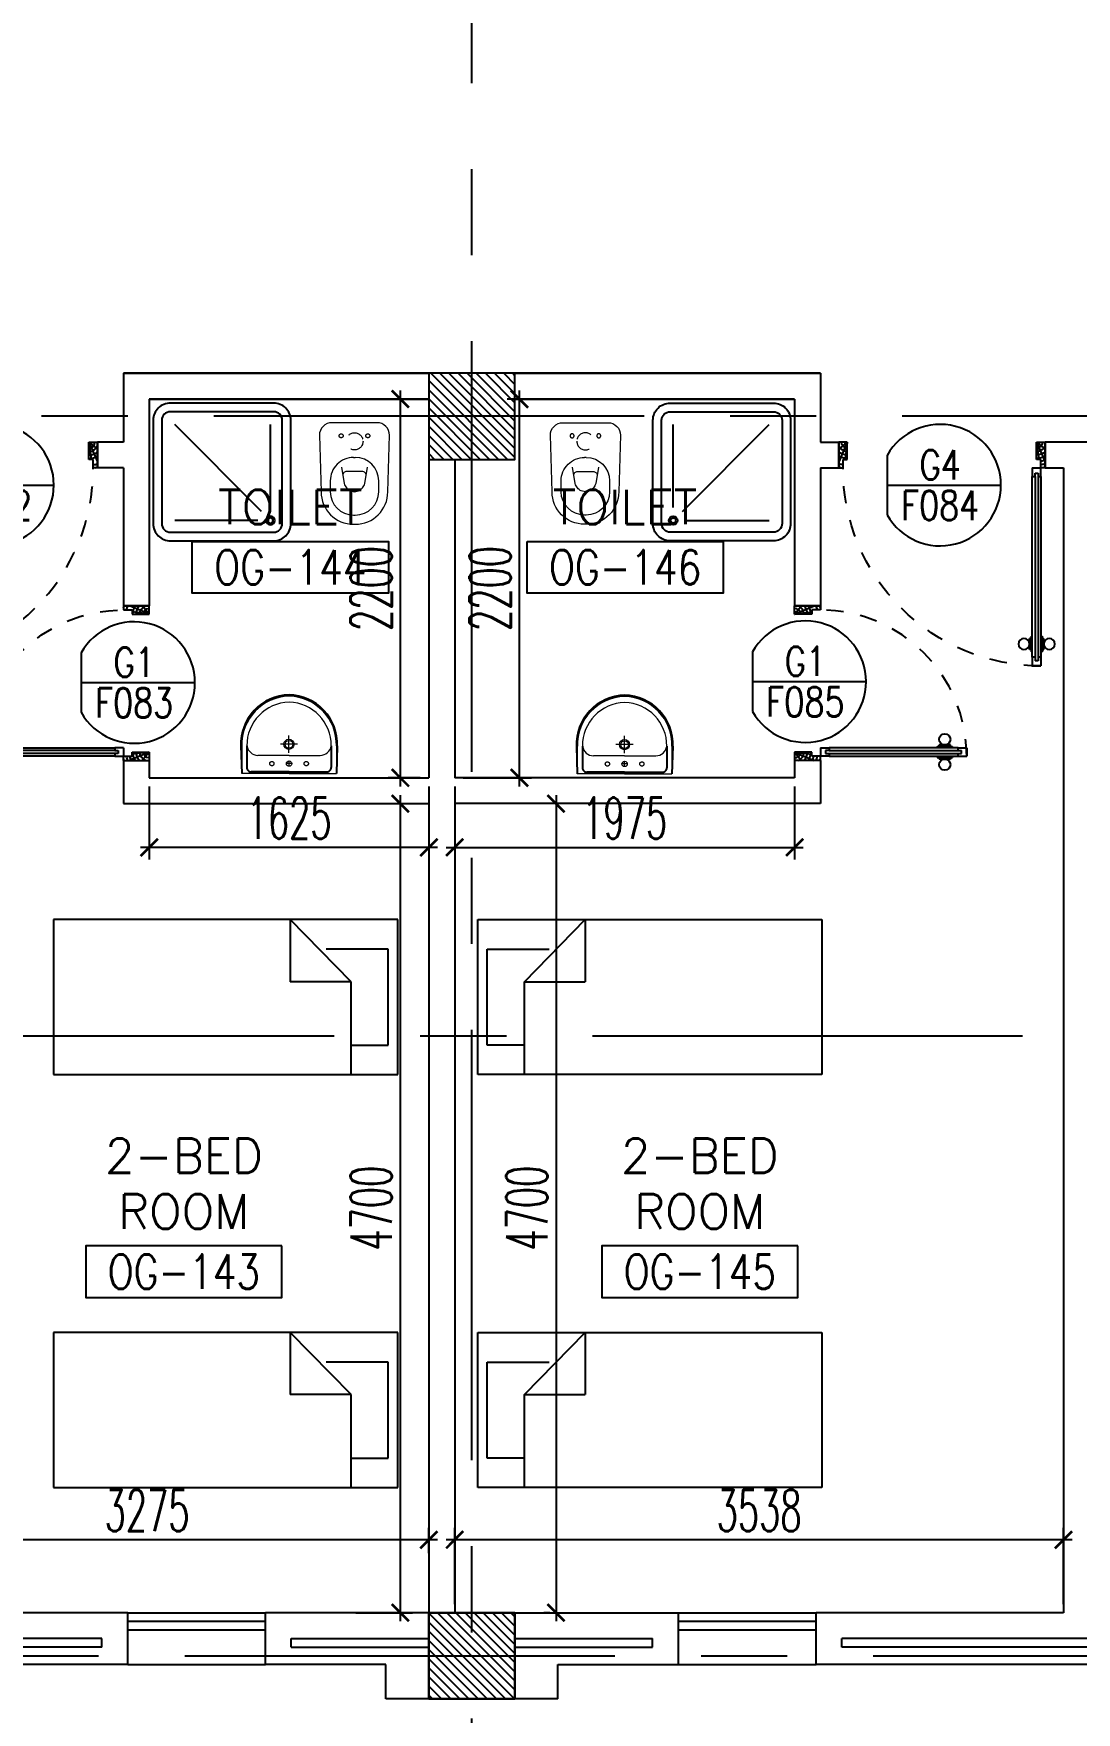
# Model space of a CAD drawing. Extents: x 276011.4 to 276105.3, y 57291.9 to 57371.4.
# Drawn here: x 276085.07 to 276091.13, y 57298.43 to 57308.19 of the extents above; entities that cross this region are included whole.
import ezdxf
from ezdxf.enums import TextEntityAlignment as Align

# ---------------------------------------------------------------- set-up
doc = ezdxf.new("R2010")
doc.units = 0
doc.header["$MEASUREMENT"] = 0
doc.header["$PDMODE"] = 34
for name, pattern in [('CENTERX2', [4, 2.5, -0.5, 0.5, -0.5]), ('DASHED', [0.75, 0.5, -0.25]), ('HIDDEN', [0.375, 0.25, -0.125]), ('HIDDEN2', [0.1875, 0.125, -0.0625])]:
    doc.linetypes.add(name, pattern=pattern)
doc.layers.get('0').update_dxf_attribs({"linetype": 'CONTINUOUS'})
doc.layers.get('DEFPOINTS').update_dxf_attribs({"linetype": 'CONTINUOUS'})
for name, color, linetype in [('AX-DIM', 4, 'CONTINUOUS'), ('AXES', 11, 'CENTERX2'), ('COL', 5, 'CONTINUOUS'), ('DIM', 4, 'CONTINUOUS'), ('DOOR', 7, 'CONTINUOUS'), ('DOOR-CR', 2, 'CONTINUOUS'), ('DOOR-NO', 3, 'CONTINUOUS'), ('FIX', 3, 'CONTINUOUS'), ('FUR', 4, 'CONTINUOUS'), ('HAT', 8, 'CONTINUOUS'), ('INSUL', 4, 'CONTINUOUS'), ('RM-BOX', 4, 'CONTINUOUS'), ('RM-NAME', 2, 'CONTINUOUS'), ('RM-NO', 2, 'CONTINUOUS'), ('WALL', 2, 'CONTINUOUS'), ('WIN', 3, 'CONTINUOUS')]:
    doc.layers.add(name, color=color, linetype=linetype)
doc.styles.add('ROMANS', font='ROMANS.shx', dxfattribs={"width": 0.6})
doc.dimstyles.new('STANDARD in', dxfattribs={"dimtxt": 0.24, "dimasz": 0.1, "dimexe": 0.07, "dimexo": 0.05, "dimgap": 0.05, "dimtad": 1, "dimdec": 0, "dimlfac": 1000, "dimzin": 0, "dimdsep": 46, "dimtxsty": 'ROMANS', "dimblk": 'ARCHTICK', "dimcen": 0.05, "dimdle": 0.05, "dimclrd": 4, "dimclre": 4, "dimclrt": 2, "dimadec": 0, "dimazin": 0, "dimtfac": 1, "dimtdec": 0, "dimtmove": 2, "dimatfit": 3, "dimfxl": 0, "dimtolj": 1, "dimtzin": 0, "dimarcsym": 0})

# ---------------------------------------------------------------- blocks, each defined once
blk = doc.blocks.new('_ARCHTICK')
at = {"color": 0, "linetype": 'ByBlock', "const_width": 0.15}
blk.add_lwpolyline([(-0.5, -0.5), (0.5, 0.5)], dxfattribs=at)
blk = doc.blocks.new('*D594')
at = {"layer": 'AX-DIM', "color": 4, "lineweight": -2, "ltscale": 0.3}
for p, q in [((276103.9155, 57298.5629), (276103.9155, 57293.2379)), ((276103.2655, 57298.5129), (276103.9855, 57298.5129)), ((276061.3205, 57293.2879), (276103.9855, 57293.2879))]:
    blk.add_line(p, q, dxfattribs=at)
at = {"layer": 'DEFPOINTS', "color": 0, "ltscale": 0.3}
for p in [(276103.2155, 57298.5129), (276061.2705, 57293.2879), (276103.9155, 57293.2879)]:
    blk.add_point(p, dxfattribs=at)
at = {"layer": 'AX-DIM', "color": 4, "lineweight": -2, "ltscale": 0.3, "xscale": 0.1, "yscale": 0.1, "zscale": 0.1}
for p, rotation in [((276103.9155, 57298.5129), 90), ((276103.9155, 57293.2879), 270)]:
    blk.add_blockref('_ARCHTICK', p, dxfattribs=dict(at, rotation=rotation))
at = {"layer": 'AX-DIM', "color": 2, "ltscale": 0.3, "insert": (276103.7455, 57295.9004), "char_height": 0.24, "attachment_point": 5, "rotation": 90, "style": 'ROMANS'}
blk.add_mtext('\\A1;5225', dxfattribs=at)
blk = doc.blocks.new('*X55')
at = {"color": 0}
for p, q in [((245928.6, 169932.3), (246386, 170389.7)), ((245928.6, 169985.3), (246333, 170389.7)), ((245928.6, 170038.3), (246280, 170389.7)), ((245928.6, 170091.4), (246226.9, 170389.7)), ((245928.6, 170144.4), (246173.9, 170389.7)), ((245928.6, 170197.4), (246120.9, 170389.7)), ((245928.6, 170250.5), (246067.8, 170389.7)), ((245928.6, 170303.5), (246014.8, 170389.7)), ((245928.6, 170356.5), (245961.8, 170389.7)), ((245939.1, 169889.7), (246428.6, 170379.2)), ((245992.1, 169889.7), (246428.6, 170326.2)), ((246045.1, 169889.7), (246428.6, 170273.2)), ((246098.2, 169889.7), (246428.6, 170220.1)), ((246151.2, 169889.7), (246428.6, 170167.1)), ((246204.2, 169889.7), (246428.6, 170114.1)), ((246257.3, 169889.7), (246428.6, 170061)), ((246310.3, 169889.7), (246428.6, 170008)), ((246363.3, 169889.7), (246428.6, 169955)), ((246416.4, 169889.7), (246428.6, 169901.9))]:
    blk.add_line(p, q, dxfattribs=at)
blk = doc.blocks.new('COL50')
at = {"layer": 'COL'}
blk.add_lwpolyline([(-250, 250), (-250, -250), (250, -250), (250, 250)], close=True, dxfattribs=at)
blk = doc.blocks.new('*X48')
at = {"color": 0}
for p, q in [((245926.6, 177089.7), (246426.6, 177589.7)), ((245928.6, 177144.7), (246373.5, 177589.7)), ((245928.6, 177197.8), (246320.5, 177589.7)), ((245928.6, 177250.8), (246267.5, 177589.7)), ((245928.6, 177303.8), (246214.4, 177589.7)), ((245928.6, 177356.9), (246161.4, 177589.7)), ((245928.6, 177409.9), (246108.4, 177589.7)), ((245928.6, 177462.9), (246055.3, 177589.7)), ((245928.6, 177516), (246002.3, 177589.7)), ((245928.6, 177569), (245949.3, 177589.7)), ((245979.6, 177089.7), (246428.6, 177538.7)), ((246032.6, 177089.7), (246428.6, 177485.6)), ((246085.7, 177089.7), (246428.6, 177432.6)), ((246138.7, 177089.7), (246428.6, 177379.6)), ((246191.7, 177089.7), (246428.6, 177326.5)), ((246244.8, 177089.7), (246428.6, 177273.5)), ((246297.8, 177089.7), (246428.6, 177220.5)), ((246350.8, 177089.7), (246428.6, 177167.4)), ((246403.9, 177089.7), (246428.6, 177114.4))]:
    blk.add_line(p, q, dxfattribs=at)
blk = doc.blocks.new('DOOR90')
at = {"layer": 'DOOR', "color": 0, "linetype": 'ByBlock'}
for p, q in [((-150, 0), (-150, -25)), ((-150, 0), (0, 0)), ((0, -50), (0, 0)), ((-1000, -25), (-1000, -75)), ((-1000, -75), (-1000, -25)), ((-950, -25), (-1000, -25)), ((-950, -75), (-1000, -75)), ((-970, -42), (-970, -58)), ((-950, -42), (-970, -42)), ((-950, -58), (-970, -58)), ((-950, -25), (-950, -42)), ((-950, -58), (-950, -75)), ((-917.6, -25), (-917.6, -17.8)), ((-827.6, -17.8), (-917.6, -17.8)), ((-917.6, -75), (-917.6, -82.2)), ((-827.6, -82.2), (-917.6, -82.2)), ((-905, -17.8), (-905, -8.8)), ((-905, -8.8), (-840.2, -8.8)), ((-905, -17.8), (-840.2, -17.8)), ((-905, -82.2), (-905, -91.2)), ((-905, -82.2), (-840.2, -82.2)), ((-905, -91.2), (-840.2, -91.2)), ((-840.2, -17.8), (-840.2, -8.8)), ((-840.2, -82.2), (-840.2, -91.2)), ((-827.6, -25), (-827.6, -17.8)), ((-827.6, -75), (-827.6, -82.2)), ((-200, -42), (-200, -25)), ((-200, -25), (-150, -25)), ((-180, -42), (-200, -42)), ((-200, -75), (-200, -58)), ((-200, -58), (-180, -58)), ((-150, -75), (-200, -75)), ((-180, -58), (-180, -42)), ((-150, -75), (-150, -25)), ((-150, -25), (-100, -25)), ((-100, -25), (-100, -50)), ((-100, -50), (0, -50)), ((-150, -900), (-150, -875)), ((-150, -875), (-100, -875)), ((-100, -850), (0, -850)), ((-100, -875), (-100, -850)), ((0, -850), (0, -900)), ((0, -900), (-150, -900)), ((-150, -900), (0, -900))]:
    blk.add_line(p, q, dxfattribs=at)
at = {"layer": 'DOOR', "color": 9, "linetype": 'ByBlock'}
for p, q in [((0, -50), (-113.7, 0)), ((0, -50), (-40.1, 0)), ((0, -50), (-100, -36.6)), ((0, -850), (-113.7, -900)), ((0, -850), (-100, -863.4)), ((0, -850), (-40.1, -900))]:
    blk.add_line(p, q, dxfattribs=at)
at = {"layer": 'DOOR', "linetype": 'ByBlock'}
for p, q in [((-200, -25), (-950, -25)), ((-200, -42), (-950, -42)), ((-200, -58), (-950, -58)), ((-950, -75), (-200, -75))]:
    blk.add_line(p, q, dxfattribs=at)
at = {"layer": 'DOOR', "color": 0, "linetype": 'ByBlock'}
for centre in [(-872.6, 23.5), (-872.6, -123.5)]:
    blk.add_circle(centre, 32.4, dxfattribs=at)
at = {"layer": 'DOOR', "color": 9, "linetype": 'ByBlock'}
for centre, radius, start, end in [((0, -50), 154.4, 161.10529, 166.28577), ((0, -50), 134.4, 158.15985, 169.28002), ((0, -50), 94.4, 148.01819, 180), ((0, -50), 74.4, 137.77643, 180), ((0, -50), 114.4, 154.08384, 167.37743), ((0, -50), 54.4, 113.20738, 180), ((0, -50), 34.4, 90, 180), ((0, -50), 14.4, 90, 180), ((0, -850), 134.4, 190.71998, 201.84015), ((0, -850), 94.4, 180, 211.98181), ((0, -850), 74.4, 180, 222.22357), ((0, -850), 54.4, 180, 246.79262), ((0, -850), 34.4, 180, 270), ((0, -850), 14.4, 180, 270), ((0, -850), 154.4, 193.71423, 198.89471)]:
    blk.add_arc(centre, radius, start, end, dxfattribs=at)
at = {"layer": 'DOOR', "linetype": 'HIDDEN', "ltscale": 0.5}
blk.add_arc((-150, -25), 850, 180, 270, dxfattribs=at)
blk = doc.blocks.new('DOOR100')
at = {"layer": 'DOOR', "color": 0, "linetype": 'ByBlock'}
for p, q in [((-25, 1300), (-75, 1300)), ((-75, 1300), (-25, 1300)), ((-75, 1250), (-75, 1300)), ((-42, 1270), (-58, 1270)), ((-58, 1250), (-58, 1270)), ((-42, 1250), (-42, 1270)), ((-25, 1250), (-25, 1300)), ((-82.2, 1205), (-91.2, 1205)), ((-91.2, 1205), (-91.2, 1140.2)), ((-75, 1217.6), (-82.2, 1217.6)), ((-82.2, 1127.6), (-82.2, 1217.6)), ((-82.2, 1205), (-82.2, 1140.2)), ((-58, 1250), (-75, 1250)), ((-25, 1250), (-42, 1250)), ((-25, 1217.6), (-17.8, 1217.6)), ((-17.8, 1127.6), (-17.8, 1217.6)), ((-17.8, 1205), (-8.8, 1205)), ((-17.8, 1205), (-17.8, 1140.2)), ((-8.8, 1205), (-8.8, 1140.2)), ((-82.2, 1140.2), (-91.2, 1140.2)), ((-75, 1127.6), (-82.2, 1127.6)), ((-25, 1127.6), (-17.8, 1127.6)), ((-17.8, 1140.2), (-8.8, 1140.2)), ((-75, 200), (-58, 200)), ((-75, 150), (-75, 200)), ((-58, 200), (-58, 180)), ((-42, 200), (-25, 200)), ((-42, 180), (-42, 200)), ((-25, 200), (-25, 150)), ((-1200, 0), (-1200, 150)), ((-1200, 150), (-1175, 150)), ((-1200, 150), (-1200, 0)), ((-1175, 150), (-1175, 100)), ((-1175, 100), (-1150, 100)), ((-1150, 100), (-1150, 0)), ((-75, 150), (-25, 150)), ((-58, 180), (-42, 180)), ((-50, 100), (-50, 0)), ((-25, 100), (-50, 100)), ((0, 150), (-25, 150)), ((-25, 150), (-25, 100)), ((0, 150), (0, 0)), ((-1150, 0), (-1200, 0)), ((-50, 0), (0, 0))]:
    blk.add_line(p, q, dxfattribs=at)
at = {"layer": 'DOOR', "linetype": 'ByBlock'}
for p, q in [((-75, 1250), (-75, 200)), ((-58, 200), (-58, 1250)), ((-42, 200), (-42, 1250)), ((-25, 200), (-25, 1250)), ((0, 0), (0, 150))]:
    blk.add_line(p, q, dxfattribs=at)
at = {"layer": 'DOOR', "color": 9, "linetype": 'ByBlock'}
for p, q in [((-1150, 0), (-1200, 113.7)), ((-1150, 0), (-1163.4, 100)), ((-50, 0), (0, 113.7)), ((-50, 0), (-36.6, 100)), ((-1150, 0), (-1200, 40.1)), ((-50, 0), (0, 40.1))]:
    blk.add_line(p, q, dxfattribs=at)
at = {"layer": 'DOOR', "color": 0, "linetype": 'ByBlock'}
for centre in [(-123.5, 1172.6), (23.5, 1172.6)]:
    blk.add_circle(centre, 32.4, dxfattribs=at)
at = {"layer": 'DOOR', "linetype": 'HIDDEN', "ltscale": 0.5}
blk.add_arc((-25, 150), 1150, 89.99998, 180.00006, dxfattribs=at)
at = {"layer": 'DOOR', "color": 9, "linetype": 'ByBlock'}
for centre, radius, start, end in [((-1150, 0), 154.4, 103.71423, 108.89471), ((-1150, 0), 134.4, 100.71998, 111.84015), ((-50, 0), 134.4, 68.15985, 79.28002), ((-50, 0), 114.4, 64.08384, 77.37743), ((-50, 0), 154.4, 71.10529, 76.28577), ((-1150, 0), 94.4, 90, 121.98181), ((-1150, 0), 74.4, 90, 132.22357), ((-1150, 0), 54.4, 90, 156.79262), ((-1150, 0), 34.4, 90, 180), ((-1150, 0), 14.4, 90, 180), ((-50, 0), 94.4, 58.01819, 90), ((-50, 0), 74.4, 47.77643, 90), ((-50, 0), 54.4, 23.20738, 90), ((-50, 0), 34.4, 0, 90), ((-50, 0), 14.4, 0, 90)]:
    blk.add_arc(centre, radius, start, end, dxfattribs=at)
blk = doc.blocks.new('RM1')
at = {"layer": 'RM-BOX'}
blk.add_lwpolyline([(569.9, -200), (-569.9, -200), (-569.9, -500), (569.9, -500)], close=True, dxfattribs=at)
at = {"layer": 'RM-NAME', "style": 'ROMANS'}
for tag, p in [('ROOMNAME1', (0, 323.8)), ('ROOMNAME2', (0, 0))]:
    blk.add_attdef(tag, text='', height=200, dxfattribs=at).set_placement(p, align=Align.MIDDLE)
at = {"layer": 'RM-NO', "style": 'ROMANS', "width": 0.8}
blk.add_attdef('ROOMNO', text='', height=200, dxfattribs=at).set_placement((0, -350), align=Align.MIDDLE)
blk = doc.blocks.new('DD1')
at = {"layer": 'DOOR-CR'}
blk.add_line((-307.6, 0), (352.8, 0), dxfattribs=at)
blk.add_lwpolyline([(-307.6, -172.9, 3.820224), (-307.6, 172.9)], format="xyb", close=True, dxfattribs=at)
at = {"layer": 'DOOR-NO', "color": 255, "style": 'ROMANS', "width": 0.8}
for tag, p in [('G', (0, 183.5)), ('000', (0, -141.4))]:
    blk.add_attdef(tag, text='', height=204, dxfattribs=at).set_placement(p, align=Align.MIDDLE)
blk = doc.blocks.new('*D201')
at = {"layer": 'DEFPOINTS', "color": 0, "linetype": 'ByBlock', "ltscale": 0.3}
for p in [(276087.5155, 57299.4366), (276087.5155, 57299.0129), (276091.053, 57299.0129)]:
    blk.add_point(p, dxfattribs=at)
at = {"layer": 'DIM', "color": 4, "linetype": 'ByBlock', "lineweight": -2, "ltscale": 0.3}
for p, q in [((276087.5155, 57299.0629), (276087.5155, 57299.5066)), ((276091.053, 57299.0629), (276091.053, 57299.5066)), ((276091.103, 57299.4366), (276087.4655, 57299.4366))]:
    blk.add_line(p, q, dxfattribs=at)
at = {"layer": 'DIM', "color": 4, "linetype": 'ByBlock', "lineweight": -2, "ltscale": 0.3, "xscale": 0.1, "yscale": 0.1, "zscale": 0.1, "rotation": 180}
blk.add_blockref('_ARCHTICK', (276087.5155, 57299.4366), dxfattribs=at)
at = {"layer": 'DIM', "color": 4, "linetype": 'ByBlock', "lineweight": -2, "ltscale": 0.3, "xscale": 0.1, "yscale": 0.1, "zscale": 0.1}
blk.add_blockref('_ARCHTICK', (276091.053, 57299.4366), dxfattribs=at)
at = {"layer": 'DIM', "color": 2, "linetype": 'ByBlock', "ltscale": 0.3, "insert": (276089.2842, 57299.6066), "char_height": 0.24, "attachment_point": 5, "style": 'ROMANS'}
blk.add_mtext('\\A1;3538', dxfattribs=at)
blk = doc.blocks.new('*D200')
at = {"layer": 'DEFPOINTS', "color": 0, "linetype": 'ByBlock', "ltscale": 0.3}
for p in [(276087.5155, 57303.8629), (276089.4905, 57303.8629), (276089.4905, 57303.4589)]:
    blk.add_point(p, dxfattribs=at)
at = {"layer": 'DIM', "color": 4, "linetype": 'ByBlock', "lineweight": -2, "ltscale": 0.3}
for p, q in [((276087.5155, 57303.8129), (276087.5155, 57303.3889)), ((276089.4905, 57303.8129), (276089.4905, 57303.3889)), ((276087.4655, 57303.4589), (276089.5405, 57303.4589))]:
    blk.add_line(p, q, dxfattribs=at)
at = {"layer": 'DIM', "color": 4, "linetype": 'ByBlock', "lineweight": -2, "ltscale": 0.3, "xscale": 0.1, "yscale": 0.1, "zscale": 0.1, "rotation": 180}
blk.add_blockref('_ARCHTICK', (276087.5155, 57303.4589), dxfattribs=at)
at = {"layer": 'DIM', "color": 4, "linetype": 'ByBlock', "lineweight": -2, "ltscale": 0.3, "xscale": 0.1, "yscale": 0.1, "zscale": 0.1}
blk.add_blockref('_ARCHTICK', (276089.4905, 57303.4589), dxfattribs=at)
at = {"layer": 'DIM', "color": 2, "linetype": 'ByBlock', "ltscale": 0.3, "insert": (276088.503, 57303.6289), "char_height": 0.24, "attachment_point": 5, "style": 'ROMANS'}
blk.add_mtext('\\A1;1975', dxfattribs=at)
blk = doc.blocks.new('*D199')
at = {"layer": 'DEFPOINTS', "color": 0, "linetype": 'ByBlock', "ltscale": 0.3}
for p in [(276087.8912, 57306.0629), (276088.1663, 57306.0629), (276087.5155, 57303.8629)]:
    blk.add_point(p, dxfattribs=at)
at = {"layer": 'DIM', "color": 4, "linetype": 'ByBlock', "lineweight": -2, "ltscale": 0.3}
for p, q in [((276087.8912, 57303.8129), (276087.8912, 57306.1129)), ((276088.1163, 57306.0629), (276087.8212, 57306.0629)), ((276087.5655, 57303.8629), (276087.9612, 57303.8629))]:
    blk.add_line(p, q, dxfattribs=at)
at = {"layer": 'DIM', "color": 4, "linetype": 'ByBlock', "lineweight": -2, "ltscale": 0.3, "xscale": 0.1, "yscale": 0.1, "zscale": 0.1}
for p, rotation in [((276087.8912, 57306.0629), 90), ((276087.8912, 57303.8629), 270)]:
    blk.add_blockref('_ARCHTICK', p, dxfattribs=dict(at, rotation=rotation))
at = {"layer": 'DIM', "color": 2, "linetype": 'ByBlock', "ltscale": 0.3, "insert": (276087.7212, 57304.9629), "char_height": 0.24, "attachment_point": 5, "rotation": 90, "style": 'ROMANS'}
blk.add_mtext('\\A1;2200', dxfattribs=at)
blk = doc.blocks.new('*D198')
at = {"layer": 'DEFPOINTS', "color": 0, "linetype": 'ByBlock', "ltscale": 0.3}
for p in [(276085.7405, 57303.8629), (276087.3655, 57303.8629), (276085.7405, 57303.4589)]:
    blk.add_point(p, dxfattribs=at)
at = {"layer": 'DIM', "color": 4, "linetype": 'ByBlock', "lineweight": -2, "ltscale": 0.3}
for p, q in [((276085.7405, 57303.8129), (276085.7405, 57303.3889)), ((276087.3655, 57303.8129), (276087.3655, 57303.3889)), ((276087.4155, 57303.4589), (276085.6905, 57303.4589))]:
    blk.add_line(p, q, dxfattribs=at)
at = {"layer": 'DIM', "color": 4, "linetype": 'ByBlock', "lineweight": -2, "ltscale": 0.3, "xscale": 0.1, "yscale": 0.1, "zscale": 0.1, "rotation": 180}
blk.add_blockref('_ARCHTICK', (276085.7405, 57303.4589), dxfattribs=at)
at = {"layer": 'DIM', "color": 4, "linetype": 'ByBlock', "lineweight": -2, "ltscale": 0.3, "xscale": 0.1, "yscale": 0.1, "zscale": 0.1}
blk.add_blockref('_ARCHTICK', (276087.3655, 57303.4589), dxfattribs=at)
at = {"layer": 'DIM', "color": 2, "linetype": 'ByBlock', "ltscale": 0.3, "insert": (276086.553, 57303.6289), "char_height": 0.24, "attachment_point": 5, "style": 'ROMANS'}
blk.add_mtext('\\A1;1625', dxfattribs=at)
blk = doc.blocks.new('*D197')
at = {"layer": 'DEFPOINTS', "color": 0, "linetype": 'ByBlock', "ltscale": 0.3}
for p in [(276086.7384, 57306.0629), (276087.1996, 57306.0629), (276087.3655, 57303.8629)]:
    blk.add_point(p, dxfattribs=at)
at = {"layer": 'DIM', "color": 4, "linetype": 'ByBlock', "lineweight": -2, "ltscale": 0.3}
for p, q in [((276087.1996, 57303.8129), (276087.1996, 57306.1129)), ((276086.7884, 57306.0629), (276087.2696, 57306.0629)), ((276087.3155, 57303.8629), (276087.1296, 57303.8629))]:
    blk.add_line(p, q, dxfattribs=at)
at = {"layer": 'DIM', "color": 4, "linetype": 'ByBlock', "lineweight": -2, "ltscale": 0.3, "xscale": 0.1, "yscale": 0.1, "zscale": 0.1}
for p, rotation in [((276087.1996, 57306.0629), 90), ((276087.1996, 57303.8629), 270)]:
    blk.add_blockref('_ARCHTICK', p, dxfattribs=dict(at, rotation=rotation))
at = {"layer": 'DIM', "color": 2, "linetype": 'ByBlock', "ltscale": 0.3, "insert": (276087.0296, 57304.9629), "char_height": 0.24, "attachment_point": 5, "rotation": 90, "style": 'ROMANS'}
blk.add_mtext('\\A1;2200', dxfattribs=at)
blk = doc.blocks.new('*D196')
at = {"layer": 'DEFPOINTS', "color": 0, "linetype": 'ByBlock', "ltscale": 0.3}
for p in [(276088.1185, 57303.7129), (276088.1041, 57299.0129), (276088.1185, 57299.0129)]:
    blk.add_point(p, dxfattribs=at)
at = {"layer": 'DIM', "color": 4, "linetype": 'ByBlock', "lineweight": -2, "ltscale": 0.3}
for p, q in [((276088.1041, 57303.7629), (276088.1041, 57298.9629)), ((276088.0685, 57303.7129), (276088.0341, 57303.7129)), ((276088.0685, 57299.0129), (276088.0341, 57299.0129))]:
    blk.add_line(p, q, dxfattribs=at)
at = {"layer": 'DIM', "color": 4, "linetype": 'ByBlock', "lineweight": -2, "ltscale": 0.3, "xscale": 0.1, "yscale": 0.1, "zscale": 0.1}
for p, rotation in [((276088.1041, 57303.7129), 90), ((276088.1041, 57299.0129), 270)]:
    blk.add_blockref('_ARCHTICK', p, dxfattribs=dict(at, rotation=rotation))
at = {"layer": 'DIM', "color": 2, "linetype": 'ByBlock', "ltscale": 0.3, "insert": (276087.9341, 57301.3629), "char_height": 0.24, "attachment_point": 5, "rotation": 90, "style": 'ROMANS'}
blk.add_mtext('\\A1;4700', dxfattribs=at)
blk = doc.blocks.new('*D195')
at = {"layer": 'DEFPOINTS', "color": 0, "linetype": 'ByBlock', "ltscale": 0.3}
for p in [(276086.8905, 57303.7129), (276087.1996, 57303.7129), (276086.8905, 57299.0129)]:
    blk.add_point(p, dxfattribs=at)
at = {"layer": 'DIM', "color": 4, "linetype": 'ByBlock', "lineweight": -2, "ltscale": 0.3}
for p, q in [((276087.1996, 57298.9629), (276087.1996, 57303.7629)), ((276086.9405, 57303.7129), (276087.2696, 57303.7129)), ((276086.9405, 57299.0129), (276087.2696, 57299.0129))]:
    blk.add_line(p, q, dxfattribs=at)
at = {"layer": 'DIM', "color": 4, "linetype": 'ByBlock', "lineweight": -2, "ltscale": 0.3, "xscale": 0.1, "yscale": 0.1, "zscale": 0.1}
for p, rotation in [((276087.1996, 57303.7129), 90), ((276087.1996, 57299.0129), 270)]:
    blk.add_blockref('_ARCHTICK', p, dxfattribs=dict(at, rotation=rotation))
at = {"layer": 'DIM', "color": 2, "linetype": 'ByBlock', "ltscale": 0.3, "insert": (276087.0296, 57301.3629), "char_height": 0.24, "attachment_point": 5, "rotation": 90, "style": 'ROMANS'}
blk.add_mtext('\\A1;4700', dxfattribs=at)
blk = doc.blocks.new('*D194')
at = {"layer": 'DEFPOINTS', "color": 0, "linetype": 'ByBlock', "ltscale": 0.3}
for p in [(276084.0905, 57299.4366), (276084.0905, 57299.3086), (276087.3655, 57299.3086)]:
    blk.add_point(p, dxfattribs=at)
at = {"layer": 'DIM', "color": 4, "linetype": 'ByBlock', "lineweight": -2, "ltscale": 0.3}
for p, q in [((276084.0905, 57299.3586), (276084.0905, 57299.5066)), ((276087.3655, 57299.3586), (276087.3655, 57299.5066)), ((276087.4155, 57299.4366), (276084.0405, 57299.4366))]:
    blk.add_line(p, q, dxfattribs=at)
at = {"layer": 'DIM', "color": 4, "linetype": 'ByBlock', "lineweight": -2, "ltscale": 0.3, "xscale": 0.1, "yscale": 0.1, "zscale": 0.1, "rotation": 180}
blk.add_blockref('_ARCHTICK', (276084.0905, 57299.4366), dxfattribs=at)
at = {"layer": 'DIM', "color": 4, "linetype": 'ByBlock', "lineweight": -2, "ltscale": 0.3, "xscale": 0.1, "yscale": 0.1, "zscale": 0.1}
blk.add_blockref('_ARCHTICK', (276087.3655, 57299.4366), dxfattribs=at)
at = {"layer": 'DIM', "color": 2, "linetype": 'ByBlock', "ltscale": 0.3, "insert": (276085.728, 57299.6066), "char_height": 0.24, "attachment_point": 5, "style": 'ROMANS'}
blk.add_mtext('\\A1;3275', dxfattribs=at)
blk = doc.blocks.new('LAV1')
at = {"layer": 'FIX', "linetype": 'ByBlock', "ltscale": 0.3}
for p, q in [((-280, 210), (-275, 50)), ((-245, 210), (-245, 85)), ((245, 210), (245, 85)), ((280, 210), (275, 50)), ((0, 60), (-220.2, 60)), ((0, 60), (220.2, 60))]:
    blk.add_line(p, q, dxfattribs=at)
at = {"layer": 'FIX', "linetype": 'Continuous', "lineweight": 20}
for p, q in [((-275, 210), (-275, 50)), ((275, 210), (275, 50)), ((0, 155), (-181.4, 155)), ((0, 155), (181.4, 155)), ((0, 50), (-275, 50)), ((0, 50), (-252.5, 50)), ((0, 50), (252.5, 50)), ((0, 50), (275, 50))]:
    blk.add_line(p, q, dxfattribs=at)
at = {"layer": 'FIX', "linetype": 'DASHED', "lineweight": 20, "ltscale": 0.05}
for p, q in [((49.5, 220), (-50.5, 220)), ((-0.5, 170), (-0.5, 270)), ((-0.5, 170), (-0.5, 270))]:
    blk.add_line(p, q, dxfattribs=at)
at = {"layer": 'FIX', "lineweight": 20}
for p, q in [((15.6, 107.5), (-15.5, 107.5)), ((0, 92), (0, 123))]:
    blk.add_line(p, q, dxfattribs=at)
for centre, radius in [((-0.5, 220), 29.5), ((-0.5, 220), 22.5), ((0, 107.5), 15.5)]:
    blk.add_circle(centre, radius, dxfattribs=at)
at = {"layer": 'FIX', "linetype": 'HIDDEN', "lineweight": 20, "ltscale": 0.05}
for centre in [(-100, 107.5), (100, 107.5)]:
    blk.add_circle(centre, 12.4, dxfattribs=at)
at = {"layer": 'FIX', "linetype": 'ByBlock', "ltscale": 0.3}
for centre, radius, start, end in [((6.9, 220), 287, 91.37765, 182.00641), ((-6.9, 220), 287, 357.99359, 88.62235), ((-220.1, 84.9), 24.9, 179.70214, 269.94861), ((220.1, 84.9), 24.9, 270.05139, 0.29786)]:
    blk.add_arc(centre, radius, start, end, dxfattribs=at)
at = {"layer": 'FIX', "linetype": 'Continuous', "lineweight": 20}
for centre, radius, start, end in [((8.4, 216.7), 283.4, 91.6988, 181.35097), ((-8.4, 216.7), 283.4, 358.64903, 88.3012), ((7.6, 212.5), 252.7, 91.73281, 180.48842), ((-7.6, 212.5), 252.7, 359.51158, 88.26719), ((-179.2, 221.8), 66.9, 190.20056, 268.07863), ((179.2, 221.8), 66.9, 271.92137, 349.79944)]:
    blk.add_arc(centre, radius, start, end, dxfattribs=at)
blk = doc.blocks.new('SHR1')
at = {"layer": 'FIX'}
for p, q in [((-195.7, 195.7), (-700, 700)), ((-142.7, 217.7), (-142.7, 700)), ((-217.7, 142.7), (-700, 142.7))]:
    blk.add_line(p, q, dxfattribs=at)
for points in [[(-825, 125), (-825, 725, -0.414214), (-725, 825), (-125, 825, -0.414214), (-25, 725), (-25, 125, -0.414214), (-125, 25), (-725, 25, -0.414214)], [(-775, 125), (-775, 725, -0.414214), (-725, 775), (-125, 775, -0.414214), (-75, 725), (-75, 125, -0.414214), (-125, 75), (-725, 75, -0.414214)]]:
    blk.add_lwpolyline(points, format="xyb", close=True, dxfattribs=at)
for radius in [25, 15]:
    blk.add_circle((-142.7, 142.7), radius, dxfattribs=at)
blk = doc.blocks.new('WC1')
at = {"layer": 'FIX', "lineweight": 20}
for p, q in [((-210, 203.8), (-538, 193.8)), ((-475, 140.8), (-538, 140.8)), ((-727, 4.8), (-727, -4.8)), ((-674, 4.8), (-674, -4.8)), ((-533.7, 24.2), (-539.5, 0)), ((-539.5, 0), (-533.7, -24.2)), ((-394.8, 75.7), (-490.4, 60.1)), ((-339, 4.8), (-339, -4.8)), ((-490.4, -60.1), (-394.8, -75.7)), ((-538, -140.8), (-475, -140.8)), ((-538, -193.8), (-210, -203.8))]:
    blk.add_line(p, q, dxfattribs=at)
at = {"layer": 'FIX', "linetype": 'Continuous', "lineweight": 20}
blk.add_line((-420.1, -47.3), (-420.4, 44.6), dxfattribs=at)
at = {"layer": 'FIX', "lineweight": 20}
blk.add_lwpolyline([(-213.2, -203.8), (-210, -203.8, 0.414214), (-137, -130.8), (-137, 0), (-137, 130.8, 0.414214), (-210, 203.8)], format="xyb", dxfattribs=at)
at = {"layer": 'FIX', "linetype": 'HIDDEN2', "lineweight": 20, "ltscale": 0.3}
blk.add_circle((-245, 0), 49.8, dxfattribs=at)
at = {"layer": 'FIX', "linetype": 'HIDDEN', "lineweight": 20, "ltscale": 0.05}
for centre in [(-213.2, 77.5), (-213.2, -77.5)]:
    blk.add_circle(centre, 11.6, dxfattribs=at)
at = {"layer": 'FIX', "lineweight": 20}
for centre, radius, start, end in [((-538, 4.8), 189, 90, 180), ((-538, 4.8), 136, 90, 180), ((-475, 4.8), 136, 360, 90), ((-473, -6.9), 68.2, 128.92417, 152.84682), ((-464.4, -17.6), 82, 108.49595, 128.92417), ((-538, -4.8), 189, 180, 270), ((-538, -4.8), 136, 180, 270), ((-473, 6.9), 68.2, 207.15318, 231.07583), ((-464.4, 17.6), 82, 231.07583, 251.50405), ((-475, -4.8), 136, 270, 0)]:
    blk.add_arc(centre, radius, start, end, dxfattribs=at)
at = {"layer": 'FIX', "linetype": 'Continuous', "lineweight": 20}
for centre, start, end in [((-442.7, 45.5), 357.66621, 91.61215), ((-442.4, -45.6), 268.38785, 2.33379)]:
    blk.add_arc(centre, 22.3, start, end, dxfattribs=at)

msp = doc.modelspace()

# ---------------------------------------------------------------- linework, layer by layer
at = {"layer": 'AXES'}
for p, q in [((276087.6155, 57291.8986), (276087.6155, 57370.7113)), ((276104.6155, 57305.9629), (276052.5255, 57305.9629)), ((276094.8155, 57302.3629), (276052.5255, 57302.3629)), ((276033.9467, 57298.7629), (276104.6155, 57298.7629))]:
    msp.add_line(p, q, dxfattribs=at)
at = {"layer": 'COL'}
msp.add_lwpolyline([(276087.8655, 57299.0129), (276087.8655, 57298.5129), (276087.3655, 57298.5129), (276087.3655, 57299.0129)], close=True, dxfattribs=at)
at = {"layer": 'FUR'}
for p, q in [((276087.1848, 57303.0398), (276085.1848, 57303.0398)), ((276085.1848, 57303.0398), (276085.1848, 57302.1398)), ((276086.5597, 57303.0398), (276086.5597, 57302.6786)), ((276086.9132, 57302.6786), (276086.5597, 57303.0398)), ((276087.1848, 57302.1398), (276087.1848, 57303.0398)), ((276087.6495, 57303.0398), (276089.6495, 57303.0398)), ((276087.6495, 57302.1398), (276087.6495, 57303.0398)), ((276087.9211, 57302.6786), (276088.2745, 57303.0398)), ((276088.2745, 57303.0398), (276088.2745, 57302.6786)), ((276089.6495, 57303.0398), (276089.6495, 57302.1398)), ((276087.1293, 57302.8676), (276086.7696, 57302.8676)), ((276087.1293, 57302.3097), (276087.1293, 57302.8676)), ((276087.7049, 57302.8676), (276088.0646, 57302.8676)), ((276087.7049, 57302.3097), (276087.7049, 57302.8676)), ((276086.9132, 57302.6786), (276086.5597, 57302.6786)), ((276086.9132, 57302.1398), (276086.9132, 57302.6786)), ((276087.9211, 57302.6786), (276088.2745, 57302.6786)), ((276087.9211, 57302.1398), (276087.9211, 57302.6786)), ((276086.9132, 57302.3097), (276087.1293, 57302.3097)), ((276087.9211, 57302.3097), (276087.7049, 57302.3097)), ((276085.1848, 57302.1398), (276087.1848, 57302.1398)), ((276089.6495, 57302.1398), (276087.6495, 57302.1398)), ((276087.1848, 57300.641), (276085.1848, 57300.641)), ((276085.1848, 57300.641), (276085.1848, 57299.741)), ((276086.5597, 57300.641), (276086.5597, 57300.2798)), ((276086.9132, 57300.2798), (276086.5597, 57300.641)), ((276087.1848, 57299.741), (276087.1848, 57300.641)), ((276087.6495, 57300.641), (276089.6495, 57300.641)), ((276087.6495, 57299.741), (276087.6495, 57300.641)), ((276087.9211, 57300.2798), (276088.2745, 57300.641)), ((276088.2745, 57300.641), (276088.2745, 57300.2798)), ((276089.6495, 57300.641), (276089.6495, 57299.741)), ((276087.1293, 57300.4688), (276086.7696, 57300.4688)), ((276087.1293, 57299.9109), (276087.1293, 57300.4688)), ((276087.7049, 57300.4688), (276088.0646, 57300.4688)), ((276087.7049, 57299.9109), (276087.7049, 57300.4688)), ((276086.9132, 57300.2798), (276086.5597, 57300.2798)), ((276086.9132, 57299.741), (276086.9132, 57300.2798)), ((276087.9211, 57300.2798), (276088.2745, 57300.2798)), ((276087.9211, 57299.741), (276087.9211, 57300.2798)), ((276086.9132, 57299.9109), (276087.1293, 57299.9109)), ((276087.9211, 57299.9109), (276087.7049, 57299.9109)), ((276085.1848, 57299.741), (276087.1848, 57299.741)), ((276089.6495, 57299.741), (276087.6495, 57299.741))]:
    msp.add_line(p, q, dxfattribs=at)
at = {"layer": 'INSUL'}
for p, q in [((276085.4655, 57298.8629), (276082.5655, 57298.8629)), ((276085.4655, 57298.8129), (276085.4655, 57298.8629)), ((276086.5655, 57298.8129), (276086.5655, 57298.8629)), ((276086.5655, 57298.8629), (276087.3655, 57298.8629)), ((276087.8655, 57298.8629), (276088.6655, 57298.8629)), ((276088.6655, 57298.8129), (276088.6655, 57298.8629)), ((276089.7655, 57298.8129), (276089.7655, 57298.8629)), ((276092.6655, 57298.8629), (276089.7655, 57298.8629)), ((276085.4655, 57298.8129), (276082.5655, 57298.8129)), ((276086.5655, 57298.8129), (276087.3655, 57298.8129)), ((276087.8655, 57298.8129), (276088.6655, 57298.8129)), ((276092.6655, 57298.8129), (276089.7655, 57298.8129))]:
    msp.add_line(p, q, dxfattribs=at)
at = {"layer": 'WALL', "linetype": 'ByBlock'}
for p, q in [((276087.3655, 57306.2129), (276085.5905, 57306.2129)), ((276087.3655, 57306.2129), (276085.5905, 57306.2129)), ((276085.5905, 57306.2129), (276087.3655, 57306.2129)), ((276087.8655, 57306.2129), (276089.6405, 57306.2129)), ((276087.8655, 57306.2129), (276089.6405, 57306.2129)), ((276089.6405, 57306.2129), (276087.8655, 57306.2129)), ((276087.3655, 57306.0629), (276085.7405, 57306.0629)), ((276085.7405, 57306.0629), (276087.3655, 57306.0629)), ((276085.7405, 57306.0629), (276087.3655, 57306.0629)), ((276087.8655, 57306.0629), (276089.4905, 57306.0629)), ((276087.8655, 57306.0629), (276089.4905, 57306.0629)), ((276089.4905, 57306.0629), (276087.8655, 57306.0629)), ((276089.4905, 57306.0629), (276087.8655, 57306.0629)), ((276085.5905, 57305.8129), (276085.4405, 57305.8129)), ((276089.6405, 57305.8129), (276089.7467, 57305.8129)), ((276091.3092, 57305.8129), (276090.9467, 57305.8129)), ((276085.5905, 57305.6629), (276085.4405, 57305.6629)), ((276089.6405, 57305.6629), (276089.7467, 57305.6629)), ((276090.9467, 57305.6629), (276091.053, 57305.6629))]:
    msp.add_line(p, q, dxfattribs=at)
at = {"layer": 'WALL'}
for p, q in [((276085.5905, 57306.2129), (276085.5905, 57305.8129)), ((276089.6405, 57306.2129), (276089.6405, 57305.8129)), ((276085.7405, 57306.0629), (276085.7405, 57304.8629)), ((276089.4905, 57306.0629), (276089.4905, 57304.8629)), ((276087.3655, 57305.7129), (276087.3655, 57303.8629)), ((276087.5155, 57305.7129), (276087.5155, 57303.8629)), ((276085.5905, 57305.6629), (276085.5905, 57304.8629)), ((276089.6405, 57305.6629), (276089.6405, 57304.8629)), ((276091.053, 57305.6629), (276091.053, 57299.0129)), ((276085.5905, 57304.8629), (276085.7405, 57304.8629)), ((276089.6405, 57304.8629), (276089.4905, 57304.8629)), ((276085.5905, 57303.9629), (276085.7405, 57303.9629)), ((276085.5905, 57303.9629), (276085.5905, 57303.7129)), ((276085.7405, 57303.9629), (276085.7405, 57303.8629)), ((276089.6405, 57303.9629), (276089.4905, 57303.9629)), ((276089.4905, 57303.9629), (276089.4905, 57303.8629)), ((276089.6405, 57303.9629), (276089.6405, 57303.7129)), ((276085.7405, 57303.8629), (276087.3655, 57303.8629)), ((276089.4905, 57303.8629), (276087.5155, 57303.8629)), ((276085.5905, 57303.7129), (276087.3655, 57303.7129)), ((276087.3655, 57303.7129), (276087.3655, 57299.0129)), ((276089.6405, 57303.7129), (276087.5155, 57303.7129)), ((276087.5155, 57303.7129), (276087.5155, 57299.0129)), ((276085.6155, 57299.0129), (276084.0905, 57299.0129)), ((276085.6155, 57298.7129), (276085.6155, 57299.0129)), ((276086.4155, 57298.7129), (276086.4155, 57299.0129)), ((276087.3655, 57299.0129), (276086.4155, 57299.0129)), ((276087.8655, 57299.0129), (276088.8155, 57299.0129)), ((276088.8155, 57298.7129), (276088.8155, 57299.0129)), ((276089.6155, 57298.7129), (276089.6155, 57299.0129)), ((276091.053, 57299.0129), (276089.6155, 57299.0129)), ((276085.6155, 57298.7129), (276082.4155, 57298.7129)), ((276087.1155, 57298.7129), (276086.4155, 57298.7129)), ((276087.1155, 57298.5129), (276087.1155, 57298.7129)), ((276088.1155, 57298.7129), (276088.8155, 57298.7129)), ((276088.1155, 57298.5129), (276088.1155, 57298.7129)), ((276092.8155, 57298.7129), (276089.6155, 57298.7129)), ((276088.1155, 57298.5129), (276087.1155, 57298.5129))]:
    msp.add_line(p, q, dxfattribs=at)
at = {"layer": 'WALL', "color": 2, "linetype": 'ByBlock'}
for p, q in [((276085.4405, 57305.8129), (276085.4405, 57305.6629)), ((276089.7467, 57305.8129), (276089.7467, 57305.6629)), ((276090.9467, 57305.8129), (276090.9467, 57305.6629))]:
    msp.add_line(p, q, dxfattribs=at)
at = {"layer": 'WALL', "linetype": 'ByBlock', "ltscale": 0.3}
for points in [[(276087.3655, 57305.7129), (276087.8655, 57305.7129), (276087.8655, 57306.2129), (276087.3655, 57306.2129)], [(276087.3655, 57298.5129), (276087.8655, 57298.5129), (276087.8655, 57299.0129), (276087.3655, 57299.0129)]]:
    msp.add_lwpolyline(points, close=True, dxfattribs=at)
at = {"layer": 'WIN'}
for p, q in [((276085.6155, 57299.0129), (276086.4155, 57299.0129)), ((276085.6155, 57298.9629), (276086.4155, 57298.9629)), ((276088.8155, 57299.0129), (276089.6155, 57299.0129)), ((276088.8155, 57298.9629), (276089.6155, 57298.9629)), ((276085.6155, 57298.9129), (276086.4155, 57298.9129)), ((276088.8155, 57298.9129), (276089.6155, 57298.9129)), ((276085.6155, 57298.7129), (276086.4155, 57298.7129)), ((276088.8155, 57298.7129), (276089.6155, 57298.7129))]:
    msp.add_line(p, q, dxfattribs=at)

# ---------------------------------------------------------------- block references
at = {"layer": 'COL', "xscale": 0.001, "yscale": 0.001, "zscale": 0.001, "rotation": 180}
msp.add_blockref('COL50', (276087.6155, 57305.9629), dxfattribs=at)
at = {"layer": 'DOOR', "color": 0, "linetype": 'ByBlock', "yscale": 0.001, "zscale": 0.001, "rotation": 180}
for name, p, xscale in [('DOOR100', (276084.2405, 57305.8129), 0.001), ('DOOR100', (276090.9467, 57305.8129), -0.001), ('DOOR90', (276085.7405, 57303.9629), -0.001), ('DOOR90', (276089.4905, 57303.9629), 0.001)]:
    msp.add_blockref(name, p, dxfattribs=dict(at, xscale=xscale))
at = {"layer": 'DOOR-NO'}
ref = msp.add_blockref('DD1', (276084.8335, 57305.5634), dxfattribs=dict(at, xscale=0.001, yscale=0.001, zscale=0.001))
ref.add_attrib('G', 'G4', dxfattribs={"height": 0.17, "style": 'ROMANS', "width": 0.8}).set_placement((276084.8335, 57305.6814), align=Align.MIDDLE)
ref.add_attrib('000', 'F082', dxfattribs={"height": 0.17, "style": 'ROMANS', "width": 0.8}).set_placement((276084.8335, 57305.4456), align=Align.MIDDLE)
ref = msp.add_blockref('DD1', (276090.3364, 57305.5634), dxfattribs=dict(at, xscale=0.001, yscale=0.001, zscale=0.001))
ref.add_attrib('G', 'G4', dxfattribs={"height": 0.17, "style": 'ROMANS', "width": 0.8}).set_placement((276090.3364, 57305.6814), align=Align.MIDDLE)
ref.add_attrib('000', 'F084', dxfattribs={"height": 0.17, "style": 'ROMANS', "width": 0.8}).set_placement((276090.3364, 57305.4456), align=Align.MIDDLE)
ref = msp.add_blockref('DD1', (276089.553, 57304.4216), dxfattribs=dict(at, xscale=0.001, yscale=0.001, zscale=0.001))
ref.add_attrib('G', 'G1', dxfattribs={"height": 0.17, "style": 'ROMANS', "width": 0.8}).set_placement((276089.553, 57304.5395), align=Align.MIDDLE)
ref.add_attrib('000', 'F085', dxfattribs={"height": 0.17, "style": 'ROMANS', "width": 0.8}).set_placement((276089.553, 57304.3037), align=Align.MIDDLE)
ref = msp.add_blockref('DD1', (276085.6533, 57304.4163), dxfattribs=dict(at, xscale=0.001, yscale=0.001, zscale=0.001))
ref.add_attrib('G', 'G1', dxfattribs={"height": 0.17, "style": 'ROMANS', "width": 0.8}).set_placement((276085.6533, 57304.5343), align=Align.MIDDLE)
ref.add_attrib('000', 'F083', dxfattribs={"height": 0.17, "style": 'ROMANS', "width": 0.8}).set_placement((276085.6533, 57304.2985), align=Align.MIDDLE)
at = {"layer": 'FIX', "yscale": 0.001, "zscale": 0.001}
for name, p, xscale, rotation in [('SHR1', (276086.5885, 57305.2149), -0.001, 90), ('SHR1', (276088.6425, 57305.2149), 0.001, 270), ('WC1', (276086.933, 57306.0629), 0.001, 90), ('WC1', (276088.275, 57306.0629), -0.001, 270)]:
    msp.add_blockref(name, p, dxfattribs=dict(at, xscale=xscale, rotation=rotation))
at = {"layer": 'FIX', "linetype": 'ByBlock', "ltscale": 0.3, "xscale": 0.001, "yscale": 0.001, "zscale": 0.001}
for p in [(276086.553, 57303.8379), (276088.503, 57303.8359)]:
    msp.add_blockref('LAV1', p, dxfattribs=at)
at = {"layer": 'HAT', "xscale": -0.001, "yscale": 0.001, "zscale": 0.001, "rotation": 180}
for name in ['*X55', '*X48']:
    msp.add_blockref(name, (275841.4369, 57476.1027), dxfattribs=at)
at = {"layer": 'RM-NAME'}
ref = msp.add_blockref('RM1', (276086.5606, 57305.4363), dxfattribs=dict(at, xscale=-0.001, yscale=0.001, zscale=0.001))
ref.add_attrib('ROOMNO', 'OG-144', dxfattribs={"layer": 'RM-NO', "height": 0.2, "style": 'ROMANS', "width": 0.8}).set_placement((276086.5606, 57305.0863), align=Align.MIDDLE)
ref.add_attrib('ROOMNAME2', 'TOILET', dxfattribs={"height": 0.2, "style": 'ROMANS'}).set_placement((276086.5606, 57305.4363), align=Align.MIDDLE)
ref = msp.add_blockref('RM1', (276088.5056, 57305.4363), dxfattribs=dict(at, xscale=-0.001, yscale=0.001, zscale=0.001))
ref.add_attrib('ROOMNO', 'OG-146', dxfattribs={"layer": 'RM-NO', "height": 0.2, "style": 'ROMANS', "width": 0.8}).set_placement((276088.5056, 57305.0863), align=Align.MIDDLE)
ref.add_attrib('ROOMNAME2', 'TOILET', dxfattribs={"height": 0.2, "style": 'ROMANS'}).set_placement((276088.5056, 57305.4363), align=Align.MIDDLE)
at = {"layer": 'RM-NAME', "xscale": 0.001, "yscale": 0.001, "zscale": 0.001}
for p, values in [((276085.9418, 57301.3439), {'ROOMNO': 'OG-143', 'ROOMNAME2': 'ROOM', 'ROOMNAME1': '2-BED'}), ((276088.9398, 57301.3439), {'ROOMNO': 'OG-145', 'ROOMNAME2': 'ROOM', 'ROOMNAME1': '2-BED'})]:
    msp.add_blockref('RM1', p, dxfattribs=at).add_auto_attribs(values)

# ---------------------------------------------------------------- dimensions: what is measured, and where the dimension line sits
at = {"layer": 'AX-DIM'}
dim = msp.add_linear_dim(base=(276103.9155, 57293.2879), p1=(276103.2155, 57298.5129), p2=(276061.2705, 57293.2879), angle=270, dimstyle='STANDARD in', dxfattribs=at)
dim.commit()
dim.dimension.update_dxf_attribs({"geometry": '*D594', "text_midpoint": (276103.7455, 57295.9004)})
at = {"layer": 'DIM', "linetype": 'ByBlock', "ltscale": 0.3}
for base, p1, p2, picture, middle in [((276087.1996, 57306.0629), (276087.3655, 57303.8629), (276086.7384, 57306.0629), '*D197', (276087.0296, 57304.9629)), ((276087.8912, 57306.0629), (276087.5155, 57303.8629), (276088.1663, 57306.0629), '*D199', (276087.7212, 57304.9629)), ((276087.1996, 57303.7129), (276086.8905, 57299.0129), (276086.8905, 57303.7129), '*D195', (276087.0296, 57301.3629)), ((276088.1041, 57299.0129), (276088.1185, 57303.7129), (276088.1185, 57299.0129), '*D196', (276087.9341, 57301.3629))]:
    dim = msp.add_linear_dim(base=base, p1=p1, p2=p2, angle=90, dimstyle='STANDARD in', dxfattribs=at)
    dim.commit()
    dim.dimension.update_dxf_attribs({"geometry": picture, "text_midpoint": middle})
for base, p1, p2, picture, middle in [((276085.7405, 57303.4589), (276087.3655, 57303.8629), (276085.7405, 57303.8629), '*D198', (276086.553, 57303.6289)), ((276089.4905, 57303.4589), (276087.5155, 57303.8629), (276089.4905, 57303.8629), '*D200', (276088.503, 57303.6289)), ((276084.0905, 57299.4366), (276087.3655, 57299.3086), (276084.0905, 57299.3086), '*D194', (276085.728, 57299.6066)), ((276087.5154987894, 57299.4366288597), (276091.0529987894, 57299.0129268834), (276087.5154987894, 57299.0129268834), '*D201', (276089.2842487894, 57299.6066288597))]:
    dim = msp.add_linear_dim(base=base, p1=p1, p2=p2, dimstyle='STANDARD in', dxfattribs=at)
    dim.commit()
    dim.dimension.update_dxf_attribs({"geometry": picture, "text_midpoint": middle})

doc.saveas('drawing.dxf')
